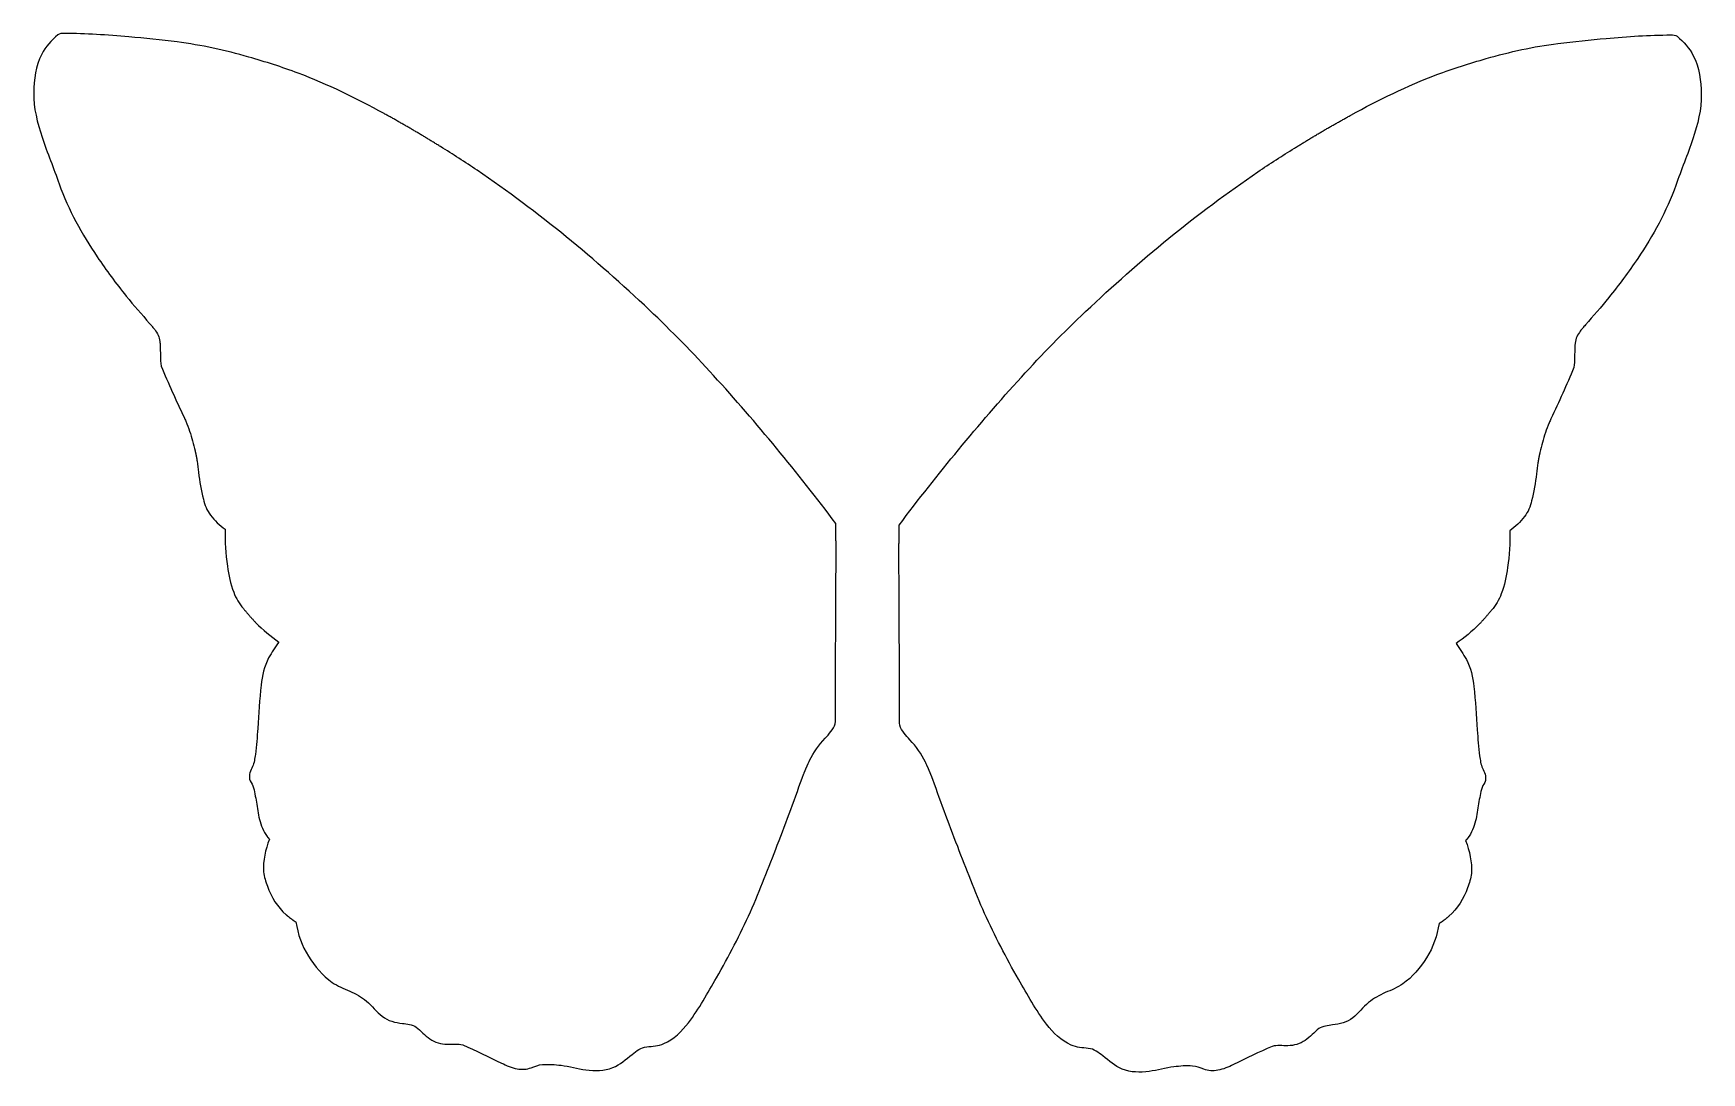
# Model space of a CAD drawing. Extents: x 55 to 369, y 54 to 249.
import ezdxf

# ---------------------------------------------------------------- set-up
doc = ezdxf.new("R2010")
doc.units = 0
doc.layers.add('View', color=7, linetype='CONTINUOUS')
doc.layers.add('View006', color=7, linetype='CONTINUOUS')

msp = doc.modelspace()

# ---------------------------------------------------------------- linework, layer by layer
at = {"layer": 'View'}
for points, degree in [([(60.0698, 249.112), (58.9391, 248), (57.7324, 246.893), (57.0483, 245.433)], 3), ([(61.2904, 249.359), (60.8785, 249.334), (60.4296, 249.33), (60.0698, 249.112)], 3), ([(61.2904, 249.359), (61.2903, 249.359)], 1), ([(61.2903, 249.359), (61.2903, 249.359)], 1), ([(73.4383, 248.703), (69.3981, 249.065), (65.3477, 249.326), (61.2903, 249.359)], 3), ([(61.2903, 249.359), (61.2904, 249.359)], 1), ([(82.5243, 247.737), (79.5032, 248.126), (76.4709, 248.42), (73.4383, 248.703)], 3), ([(57.0483, 245.433), (55.918, 243.208), (55.5697, 240.677), (55.5445, 238.207)], 3), ([(95.9987, 244.91), (91.584, 246.177), (87.0835, 247.164), (82.5243, 247.737)], 3), ([(105.303, 241.878), (102.245, 243.016), (99.1322, 244.002), (95.9987, 244.91)], 3), ([(121.463, 234.276), (116.24, 237.139), (110.876, 239.765), (105.303, 241.878)], 3), ([(55.5445, 238.207), (55.4809, 235.331), (56.2371, 232.516), (57.1282, 229.806)], 3), ([(132.07, 228.052), (126.852, 231.31), (121.463, 234.276)], 2), ([(57.1282, 229.806), (58.1202, 226.85), (59.3075, 223.964), (60.3381, 221.022)], 3), ([(138.975, 223.59), (136.71, 225.134), (134.402, 226.612), (132.07, 228.052)], 3), ([(171.384, 197.299), (161.281, 206.879), (150.497, 215.765), (138.975, 223.59)], 3), ([(60.3381, 221.022), (62.1177, 216.161), (64.5901, 211.572), (67.5027, 207.299)], 3), ([(67.5027, 207.299), (69.2218, 204.769), (71.0351, 202.301), (72.9588, 199.922)], 3), ([(72.9588, 199.922), (74.3757, 198.169), (75.8625, 196.475), (77.3571, 194.788)], 3), ([(77.3571, 194.788), (77.5304, 194.582), (77.7113, 194.375), (77.8636, 194.188)], 3), ([(183.469, 184.968), (179.589, 189.219), (175.575, 193.352), (171.384, 197.299)], 3), ([(77.8636, 194.188), (78.0235, 193.994), (78.1477, 193.836), (78.3048, 193.627)], 3), ([(78.3048, 193.627), (78.799, 192.963), (79.2144, 192.204), (79.2797, 191.364)], 3), ([(79.2797, 191.364), (79.3095, 191.134), (79.3213, 190.878), (79.3316, 190.698)], 3), ([(79.3316, 190.698), (79.3794, 189.388), (79.3859, 188.069), (79.4985, 186.758)], 3), ([(79.4985, 186.758), (80.9125, 183.539), (82.2729, 180.293), (83.8369, 177.142)], 3), ([(206.48, 157.112), (199.235, 166.737), (191.584, 176.062), (183.469, 184.968)], 3), ([(83.8369, 177.142), (83.9588, 176.879), (84.0611, 176.646), (84.1779, 176.366)], 3), ([(84.1779, 176.366), (84.433, 175.756), (84.666, 175.123), (84.8667, 174.517)], 3), ([(84.8667, 174.517), (85.2783, 173.285), (85.6021, 172.059), (85.9026, 170.795)], 3), ([(85.9026, 170.795), (86.0385, 170.248), (86.1494, 169.662)], 2), ([(86.1494, 169.662), (86.2283, 169.244), (86.2849, 168.861)], 2), ([(86.2849, 168.861), (86.3944, 168.158), (86.4719, 167.482), (86.5543, 166.769)], 3), ([(86.5543, 166.769), (86.7402, 165.066), (87.1109, 163.391), (87.4656, 161.717)], 3), ([(87.4656, 161.717), (87.7117, 160.644), (88.1339, 159.602), (88.7999, 158.719)], 3), ([(88.7999, 158.719), (89.5582, 157.678), (90.5407, 156.829), (91.5536, 156.045)], 3), ([(206.501, 152.47), (206.494, 154.791), (206.48, 157.112)], 2), ([(91.5536, 156.045), (91.4977, 153.735), (91.6895, 151.426), (91.987, 149.137)], 3), ([(206.385, 122.75), (206.401, 132.657), (206.505, 142.563), (206.501, 152.47)], 3), ([(91.987, 149.137), (92.233, 147.458), (92.5754, 145.781), (93.1686, 144.188)], 3), ([(93.1686, 144.188), (93.5981, 143.065), (94.2378, 142.031), (95.0133, 141.115)], 3), ([(95.0133, 141.115), (96.136, 139.75), (97.3421, 138.458)], 2), ([(97.3421, 138.458), (98.662, 137.116), (100.14, 135.942), (101.664, 134.842)], 3), ([(99.7484, 131.845), (98.9276, 130.268), (98.5122, 128.51), (98.3432, 126.748)], 3), ([(101.664, 134.842), (100.991, 133.867), (100.319, 132.885), (99.7484, 131.845)], 3), ([(98.3432, 126.748), (98.005, 124.04), (97.8761, 121.312), (97.7047, 118.59)], 3), ([(206.365, 119.452), (206.402, 120.551), (206.372, 121.651), (206.385, 122.75)], 3), ([(204.448, 116.721), (205.206, 117.534), (205.992, 118.386), (206.365, 119.452)], 3), ([(97.7047, 118.59), (97.5812, 116.954), (97.4718, 115.328), (97.2473, 113.689)], 3), ([(201.531, 112.523), (202.289, 114.057), (203.258, 115.489), (204.448, 116.721)], 3), ([(97.2473, 113.689), (97.1239, 112.915), (97.0597, 112.109), (96.6842, 111.405)], 3), ([(96.6842, 111.405), (96.342, 110.672), (95.9938, 109.866), (96.1621, 109.04)], 3), ([(195.455, 96.6323), (197.163, 101.104), (198.807, 105.599), (200.465, 110.089)], 3), ([(200.465, 110.089), (200.829, 111.036), (201.255, 111.955)], 2), ([(201.255, 111.955), (201.329, 112.109), (201.438, 112.341), (201.531, 112.523)], 3), ([(96.1621, 109.04), (96.2601, 108.57), (96.6569, 108.241), (96.7735, 107.777)], 3), ([(96.7735, 107.777), (97.1145, 106.781), (97.2491, 105.731), (97.4501, 104.702)], 3), ([(97.4501, 104.702), (97.6263, 103.656), (97.7525, 102.534), (98.006, 101.472)], 3), ([(98.006, 101.472), (98.3064, 100.332), (98.7485, 99.2071), (99.4517, 98.2523)], 3), ([(99.8921, 97.762), (99.1344, 95.8085), (98.6517, 93.7055), (98.7973, 91.6006)], 3), ([(99.4517, 98.2523), (99.6595, 97.996), (99.8921, 97.762)], 2), ([(190.411, 84.0675), (192.231, 88.1989), (193.831, 92.4215), (195.455, 96.6323)], 3), ([(98.7973, 91.6006), (98.8986, 90.6631), (99.216, 89.7669), (99.5185, 88.8793)], 3), ([(99.5185, 88.8793), (100.251, 86.8585), (101.405, 84.9597), (103.033, 83.5359)], 3), ([(103.033, 83.5359), (103.889, 82.7753), (104.86, 82.1687)], 2), ([(104.86, 82.1687), (105.286, 79.912), (105.94, 77.6436), (107.244, 75.7254)], 3), ([(184.031, 71.6761), (186.311, 75.7251), (188.471, 79.8444), (190.411, 84.0675)], 3), ([(107.244, 75.7254), (108.459, 73.8645), (109.856, 72.0564), (111.722, 70.8062)], 3), ([(111.722, 70.8062), (112.732, 70.11), (113.871, 69.6365), (115.002, 69.1768)], 3), ([(115.002, 69.1768), (116.112, 68.6523), (117.208, 68.0664), (118.169, 67.2963)], 3), ([(178.726, 63.2116), (180.754, 65.8614), (182.374, 68.7886), (184.031, 71.6761)], 3), ([(118.169, 67.2963), (119.203, 66.4032), (120.032, 65.2366), (121.115, 64.4349)], 3), ([(121.115, 64.4349), (122.178, 63.5473), (123.578, 63.24), (124.919, 63.077)], 3), ([(124.919, 63.077), (125.805, 62.9531), (126.742, 62.8774), (127.523, 62.4033)], 3), ([(174.084, 59.2928), (175.984, 60.0959), (177.495, 61.5904), (178.726, 63.2116)], 3), ([(127.523, 62.4033), (128.406, 61.6971), (129.131, 60.8015), (130.086, 60.1822)], 3), ([(130.086, 60.1822), (131.037, 59.5136), (132.196, 59.1828), (133.352, 59.1614)], 3), ([(133.352, 59.1614), (134.33, 59.1079), (135.338, 59.3462), (136.289, 59.025)], 3), ([(136.289, 59.025), (138.774, 58.0304), (141.133, 56.7549), (143.554, 55.6189)], 3), ([(164.51, 54.769), (165.878, 55.3289), (166.997, 56.3185), (168.124, 57.247)], 3), ([(168.124, 57.247), (168.924, 57.9085), (169.819, 58.5776), (170.89, 58.6667)], 3), ([(170.89, 58.6667), (171.953, 58.778), (173.086, 58.8253), (174.084, 59.2928)], 3), ([(143.554, 55.6189), (144.502, 55.1569), (145.482, 54.7351), (146.525, 54.545)], 3), ([(146.525, 54.545), (147.392, 54.375), (148.304, 54.4321), (149.132, 54.7479)], 3), ([(149.132, 54.7479), (149.837, 54.9904), (150.537, 55.2886), (151.291, 55.3336)], 3), ([(151.291, 55.3336), (152.448, 55.446), (153.61, 55.318), (154.761, 55.2087)], 3), ([(154.761, 55.2087), (156.342, 55.0074), (157.856, 54.5334), (159.442, 54.3294)], 3), ([(159.442, 54.3294), (161.132, 54.1311), (162.911, 54.1052), (164.51, 54.769)], 3)]:
    msp.add_open_spline(points, degree=degree, dxfattribs=at)
at = {"layer": 'View006'}
for points, degree in [([(342.322, 247.45), (345.343, 247.839), (348.376, 248.133), (351.408, 248.416)], 3), ([(351.408, 248.416), (355.448, 248.778), (359.499, 249.039), (363.556, 249.073)], 3), ([(363.556, 249.073), (363.556, 249.073)], 1), ([(363.556, 249.073), (363.968, 249.047), (364.417, 249.043), (364.777, 248.826)], 3), ([(363.556, 249.073), (363.556, 249.073)], 1), ([(363.556, 249.073), (363.556, 249.073)], 1), ([(364.777, 248.826), (365.907, 247.713), (367.114, 246.606), (367.798, 245.146)], 3), ([(328.848, 244.623), (333.262, 245.89), (337.763, 246.877), (342.322, 247.45)], 3), ([(367.798, 245.146), (368.928, 242.921), (369.277, 240.39), (369.302, 237.92)], 3), ([(319.543, 241.591), (322.601, 242.729), (325.714, 243.715), (328.848, 244.623)], 3), ([(303.383, 233.989), (308.606, 236.852), (313.971, 239.478), (319.543, 241.591)], 3), ([(369.302, 237.92), (369.365, 235.044), (368.609, 232.229), (367.718, 229.519)], 3), ([(292.776, 227.765), (297.994, 231.023), (303.383, 233.989)], 2), ([(367.718, 229.519), (366.726, 226.563), (365.539, 223.677), (364.508, 220.735)], 3), ([(285.871, 223.304), (288.136, 224.847), (290.445, 226.325), (292.776, 227.765)], 3), ([(253.463, 197.012), (263.565, 206.592), (274.349, 215.478), (285.871, 223.304)], 3), ([(364.508, 220.735), (362.729, 215.874), (360.256, 211.285), (357.344, 207.012)], 3), ([(357.344, 207.012), (355.625, 204.482), (353.811, 202.014), (351.888, 199.635)], 3), ([(351.888, 199.635), (350.471, 197.882), (348.984, 196.188), (347.489, 194.501)], 3), ([(241.377, 184.681), (245.257, 188.932), (249.272, 193.065), (253.463, 197.012)], 3), ([(346.542, 193.34), (346.047, 192.676), (345.632, 191.917), (345.567, 191.077)], 3), ([(346.983, 193.901), (346.823, 193.707), (346.699, 193.549), (346.542, 193.34)], 3), ([(347.489, 194.501), (347.316, 194.295), (347.135, 194.088), (346.983, 193.901)], 3), ([(345.515, 190.412), (345.467, 189.101), (345.46, 187.782), (345.348, 186.471)], 3), ([(345.567, 191.077), (345.537, 190.847), (345.525, 190.591), (345.515, 190.412)], 3), ([(345.348, 186.471), (343.934, 183.252), (342.573, 180.006), (341.01, 176.855)], 3), ([(218.366, 156.825), (225.612, 166.45), (233.262, 175.775), (241.377, 184.681)], 3), ([(340.668, 176.079), (340.413, 175.47), (340.18, 174.836), (339.98, 174.23)], 3), ([(341.01, 176.855), (340.888, 176.592), (340.785, 176.359), (340.668, 176.079)], 3), ([(339.98, 174.23), (339.568, 172.998), (339.244, 171.772), (338.944, 170.508)], 3), ([(338.944, 170.508), (338.808, 169.961), (338.697, 169.375)], 2), ([(338.292, 166.482), (338.106, 164.779), (337.735, 163.104), (337.381, 161.43)], 3), ([(338.561, 168.574), (338.452, 167.871), (338.374, 167.195), (338.292, 166.482)], 3), ([(338.697, 169.375), (338.618, 168.957), (338.561, 168.574)], 2), ([(337.381, 161.43), (337.135, 160.357), (336.712, 159.315), (336.047, 158.432)], 3), ([(336.047, 158.432), (335.288, 157.391), (334.306, 156.542), (333.293, 155.758)], 3), ([(218.345, 152.183), (218.353, 154.504), (218.366, 156.825)], 2), ([(333.293, 155.758), (333.349, 153.448), (333.157, 151.139), (332.859, 148.85)], 3), ([(218.461, 122.463), (218.445, 132.37), (218.342, 142.276), (218.345, 152.183)], 3), ([(332.859, 148.85), (332.613, 147.171), (332.271, 145.494), (331.678, 143.901)], 3), ([(331.678, 143.901), (331.248, 142.778), (330.609, 141.744), (329.833, 140.828)], 3), ([(327.504, 138.171), (326.184, 136.829), (324.706, 135.655), (323.182, 134.555)], 3), ([(329.833, 140.828), (328.71, 139.463), (327.504, 138.171)], 2), ([(323.182, 134.555), (323.855, 133.58), (324.527, 132.598), (325.098, 131.558)], 3), ([(325.098, 131.558), (325.919, 129.981), (326.334, 128.223), (326.503, 126.461)], 3), ([(326.503, 126.461), (326.841, 123.753), (326.97, 121.025), (327.142, 118.303)], 3), ([(218.482, 119.165), (218.445, 120.264), (218.475, 121.364), (218.461, 122.463)], 3), ([(220.398, 116.434), (219.64, 117.247), (218.854, 118.099), (218.482, 119.165)], 3), ([(223.315, 112.236), (222.557, 113.77), (221.588, 115.202), (220.398, 116.434)], 3), ([(327.142, 118.303), (327.265, 116.667), (327.375, 115.041), (327.599, 113.402)], 3), ([(327.599, 113.402), (327.723, 112.628), (327.787, 111.822), (328.162, 111.118)], 3), ([(223.591, 111.668), (223.517, 111.822), (223.408, 112.054), (223.315, 112.236)], 3), ([(224.381, 109.802), (224.018, 110.749), (223.591, 111.668)], 2), ([(328.162, 111.118), (328.504, 110.385), (328.853, 109.579), (328.684, 108.753)], 3), ([(229.392, 96.3454), (227.683, 100.817), (226.039, 105.312), (224.381, 109.802)], 3), ([(328.073, 107.49), (327.732, 106.494), (327.597, 105.444), (327.396, 104.415)], 3), ([(328.684, 108.753), (328.586, 108.283), (328.189, 107.954), (328.073, 107.49)], 3), ([(327.396, 104.415), (327.22, 103.369), (327.094, 102.247), (326.84, 101.185)], 3), ([(326.84, 101.185), (326.54, 100.045), (326.098, 98.9202), (325.395, 97.9653)], 3), ([(325.395, 97.9653), (325.187, 97.709), (324.954, 97.4751)], 2), ([(324.954, 97.4751), (325.712, 95.5215), (326.195, 93.4186), (326.049, 91.3137)], 3), ([(234.435, 83.7805), (232.615, 87.9119), (231.015, 92.1346), (229.392, 96.3454)], 3), ([(326.049, 91.3137), (325.948, 90.3762), (325.63, 89.4799), (325.328, 88.5923)], 3), ([(325.328, 88.5923), (324.595, 86.5715), (323.441, 84.6727), (321.814, 83.2489)], 3), ([(240.815, 71.3892), (238.535, 75.4382), (236.375, 79.5574), (234.435, 83.7805)], 3), ([(319.987, 81.8817), (319.56, 79.625), (318.906, 77.3567), (317.602, 75.4384)], 3), ([(321.814, 83.2489), (320.958, 82.4884), (319.987, 81.8817)], 2), ([(317.602, 75.4384), (316.387, 73.5775), (314.991, 71.7695), (313.125, 70.5193)], 3), ([(246.12, 62.9246), (244.092, 65.5744), (242.473, 68.5016), (240.815, 71.3892)], 3), ([(313.125, 70.5193), (312.114, 69.8231), (310.976, 69.3496), (309.845, 68.8898)], 3), ([(306.677, 67.0093), (305.644, 66.1163), (304.814, 64.9496), (303.732, 64.1479)], 3), ([(309.845, 68.8898), (308.734, 68.3654), (307.639, 67.7795), (306.677, 67.0093)], 3), ([(250.763, 59.0058), (248.862, 59.8089), (247.351, 61.3035), (246.12, 62.9246)], 3), ([(299.927, 62.79), (299.041, 62.6662), (298.105, 62.5904), (297.323, 62.1163)], 3), ([(303.732, 64.1479), (302.669, 63.2603), (301.269, 62.9531), (299.927, 62.79)], 3), ([(294.76, 59.8952), (293.809, 59.2267), (292.651, 58.8958), (291.494, 58.8745)], 3), ([(297.323, 62.1163), (296.44, 61.4102), (295.715, 60.5145), (294.76, 59.8952)], 3), ([(253.957, 58.3798), (252.894, 58.4911), (251.761, 58.5384), (250.763, 59.0058)], 3), ([(256.722, 56.9601), (255.922, 57.6215), (255.027, 58.2906), (253.957, 58.3798)], 3), ([(260.336, 54.4821), (258.968, 55.0419), (257.849, 56.0316), (256.722, 56.9601)], 3), ([(288.557, 58.7381), (286.073, 57.7434), (283.714, 56.468), (281.293, 55.332)], 3), ([(291.494, 58.8745), (290.516, 58.821), (289.509, 59.0593), (288.557, 58.7381)], 3), ([(265.405, 54.0424), (263.715, 53.8441), (261.935, 53.8182), (260.336, 54.4821)], 3), ([(270.085, 54.9217), (268.505, 54.7204), (266.99, 54.2464), (265.405, 54.0424)], 3), ([(273.555, 55.0466), (272.399, 55.159), (271.237, 55.031), (270.085, 54.9217)], 3), ([(275.714, 54.461), (275.009, 54.7035), (274.309, 55.0016), (273.555, 55.0466)], 3), ([(278.321, 54.2581), (277.454, 54.088), (276.542, 54.1452), (275.714, 54.461)], 3), ([(281.293, 55.332), (280.345, 54.8699), (279.365, 54.4482), (278.321, 54.2581)], 3)]:
    msp.add_open_spline(points, degree=degree, dxfattribs=at)

doc.saveas('drawing.dxf')
